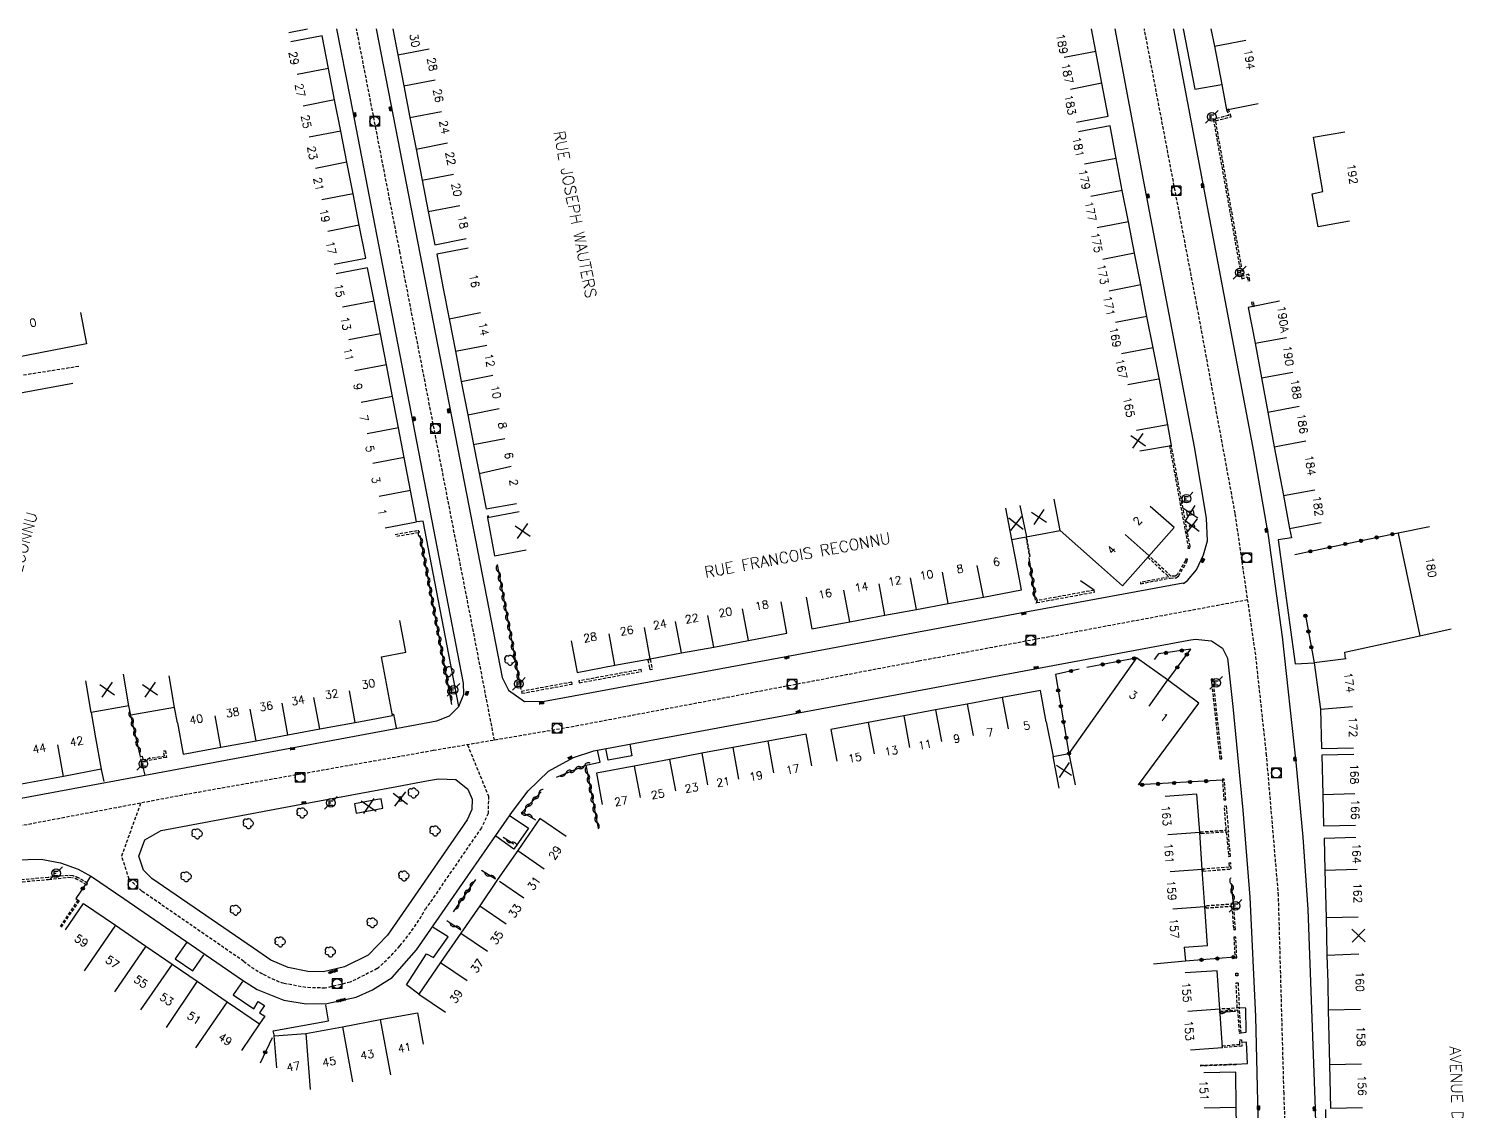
# Model space of a CAD drawing. Header units: millimetres. Extents: x 157000 to 158001, y 120999 to 122000.
# Drawn here: x 157630.4 to 157855, y 121831 to 122000 of the extents above; entities that cross this region are included whole.
import ezdxf
from ezdxf.enums import TextEntityAlignment as Align

# ---------------------------------------------------------------- set-up
doc = ezdxf.new("R2010")
doc.units = ezdxf.units.MM
doc.linetypes.add('DASHED', pattern=[0.75, 0.5, -0.25])
doc.layers.get('0').update_dxf_attribs({"linetype": 'CONTINUOUS'})
for name, color, linetype in [('W0001', 6, 'DASHED'), ('W0008', 7, 'CONTINUOUS'), ('W0017', 7, 'CONTINUOUS'), ('W0100', 7, 'CONTINUOUS'), ('W0112', 1, 'DASHED'), ('W0300', 7, 'CONTINUOUS'), ('W0310', 3, 'CONTINUOUS'), ('W0322', 7, 'CONTINUOUS'), ('W0400', 7, 'CONTINUOUS'), ('W0420', 7, 'CONTINUOUS'), ('W0471', 7, 'CONTINUOUS'), ('W0984', 7, 'CONTINUOUS'), ('W0989', 7, 'CONTINUOUS'), ('W0991', 7, 'CONTINUOUS'), ('W1102', 7, 'CONTINUOUS')]:
    doc.layers.add(name, color=color, linetype=linetype)
doc.styles.get("Standard").update_dxf_attribs({"font": 'romans.shx', "width": 0.85})

# ---------------------------------------------------------------- blocks, each defined once
blk = doc.blocks.new('T471')
for p, q in [((-0.333334, 0.333334), (-0.333334, -0.333334)), ((-0.333334, 0.333334), (0.333334, 0.333334)), ((-0.333334, 0), (0, 0)), ((0.500001, 0.500001), (1.000002, 1.000002)), ((-0.500001, -0.500001), (-1.000002, -1.000002)), ((-0.333334, -0.333334), (0.333334, -0.333334))]:
    blk.add_line(p, q)
blk.add_ellipse((0, 0), major_axis=(0.471405, 0.471405), ratio=1, start_param=5.4977871438, end_param=11.780972451)
blk = doc.blocks.new('T400')
for p, q in [((-0.15, 0.3), (0.15, 0.3)), ((-0.15, -0.25), (-0.15, 0.3)), ((-0.15, 0.15), (0.15, 0.15)), ((-0.15, 0), (0.15, 0)), ((0.15, 0.3), (0.15, -0.25)), ((-0.15, -0.15), (0.15, -0.15)), ((-0.15, -0.25), (-0.15, -0.3)), ((-0.15, -0.3), (0.15, -0.3)), ((0.15, -0.3), (0.15, -0.25))]:
    blk.add_line(p, q)
blk = doc.blocks.new('t322o')
at = {"color": 0, "linetype": 'Continuous'}
for radius in [0.25, 0.15]:
    blk.add_circle((0, 0), radius, dxfattribs=at)
blk = doc.blocks.new('t991o')
at = {"color": 0, "linetype": 'Continuous'}
for p, q in [((-1, 1), (1, -1)), ((-1, -1), (1, 1))]:
    blk.add_line(p, q, dxfattribs=at)
blk = doc.blocks.new('T420')
for p, q in [((0.75, 0.75), (-0.75, 0.75)), ((-0.75, 0.75), (-0.75, -0.75)), ((0.75, 0.75), (0.75, -0.75)), ((0.75, -0.75), (-0.75, -0.75))]:
    blk.add_line(p, q)
blk.add_ellipse((0, 0), major_axis=(-0.53, 0.53), ratio=1, start_param=3.926991, end_param=10.210176)
blk = doc.blocks.new('t310o')
at = {"color": 0, "linetype": 'Continuous'}
for centre, start, end in [((-0.5, 0.38), 216.8699, 323.1304), ((0.5, -0.37), 36.8699, 143.1303)]:
    blk.add_arc(centre, 0.625, start, end, dxfattribs=at)
blk = doc.blocks.new('T300')
for p, q in [((-0.8, 0.51), (-0.86, 0.34)), ((-0.86, 0.34), (-0.86, 0.17)), ((-0.86, 0.17), (-0.74, 0.06)), ((-0.69, 0.63), (-0.8, 0.51)), ((-0.8, -0.06), (-0.74, 0.06)), ((-0.74, 0.06), (-0.69, 0.11)), ((-0.57, 0.69), (-0.69, 0.63)), ((-0.46, 0.69), (-0.57, 0.69)), ((-0.29, 0.63), (-0.46, 0.69)), ((-0.29, 0.63), (-0.17, 0.74)), ((-0.23, 0.57), (-0.29, 0.63)), ((-0.17, 0.74), (-0.06, 0.8)), ((-0.06, 0.8), (0.06, 0.8)), ((0.06, 0.8), (0.23, 0.74)), ((0.23, 0.74), (0.34, 0.63)), ((0.34, 0.63), (0.4, 0.51)), ((0.46, 0.46), (0.34, 0.46)), ((0.4, 0.51), (0.4, 0.46)), ((0.57, 0.4), (0.46, 0.46)), ((0.57, 0.4), (0.69, 0.29)), ((0.69, 0.29), (0.74, 0.17)), ((0.74, 0.06), (0.69, -0.17)), ((0.74, 0.17), (0.74, 0.06)), ((-0.8, -0.17), (-0.8, -0.06)), ((-0.8, -0.23), (-0.8, -0.17)), ((-0.74, -0.34), (-0.8, -0.23)), ((-0.69, -0.4), (-0.74, -0.34)), ((-0.51, -0.46), (-0.69, -0.4)), ((-0.4, -0.46), (-0.51, -0.46)), ((-0.4, -0.46), (-0.34, -0.46)), ((-0.34, -0.46), (-0.34, -0.4)), ((-0.34, -0.51), (-0.34, -0.46)), ((-0.29, -0.63), (-0.34, -0.51)), ((-0.17, -0.74), (-0.29, -0.63)), ((-0.06, -0.8), (-0.17, -0.74)), ((0.06, -0.8), (-0.06, -0.8)), ((0.17, -0.74), (0.06, -0.8)), ((0.23, -0.69), (0.17, -0.74)), ((0.29, -0.46), (0.23, -0.46)), ((0.29, -0.63), (0.23, -0.69)), ((0.46, -0.4), (0.29, -0.46)), ((0.34, -0.51), (0.29, -0.63)), ((0.34, -0.51), (0.34, -0.46)), ((0.57, -0.34), (0.46, -0.4)), ((0.63, -0.29), (0.57, -0.34)), ((0.69, -0.17), (0.63, -0.29))]:
    blk.add_line(p, q)

msp = doc.modelspace()

# ---------------------------------------------------------------- linework, layer by layer
at = {"layer": 'W0001'}
for points in [[(157703.12, 121888.92), (157688.36, 121965.1), (157681.58, 122000)], [(157828.96, 121792.77), (157827.36, 121807.99), (157826.41, 121833.77), (157825.55, 121864.67), (157823.69, 121886.57), (157821.99, 121902.23), (157818.78, 121924.35), (157812.91, 121956.28), (157804.6, 122000)], [(157820.74, 121910.83), (157769.34, 121901.25), (157714.77, 121890.91), (157693.55, 121887.29), (157655.18, 121880.48), (157626.54, 121875.05), (157606.01, 121872.64)]]:
    msp.add_lwpolyline(points, dxfattribs=at)
at = {"layer": 'W0001', "flags": 128}
msp.add_lwpolyline([(157604.17, 121872.69), (157603.88, 121882.32), (157601.64, 121902.69), (157602.34, 121905.49), (157605.67, 121908.99), (157615.84, 121920.02), (157615.49, 121924.05), (157614.43, 121934.37), (157613.91, 121943.48), (157638.27, 121947.33)], dxfattribs=at)
at = {"layer": 'W0001'}
msp.add_lwpolyline([(157698.91, 121888.2), (157702.18, 121880.18), (157702.13, 121877.5), (157701.07, 121875.25), (157692.35, 121862.55, -0.050296), (157688.34, 121856.81, -0.035878), (157684.81, 121853.26), (157680.6, 121851.14), (157676.68, 121850.21), (157673.68, 121850.3), (157670.26, 121850.94, -0.043933), (157667, 121852.37, -0.044915), (157663.97, 121854.39), (157648.04, 121865.36), (157646.07, 121867.23), (157644.92, 121870.84), (157647.91, 121879.1)], format="xyb", dxfattribs=at)
at = {"layer": 'W0008'}
for points in [[(157606.03, 121877.17), (157606.03, 121877.17), (157606.03, 121877.17), (157607.17, 121877.21), (157614.25, 121877.62), (157623.29, 121878.79), (157648.25, 121883.42), (157694.14, 121891.96), (157696.08, 121892.73), (157697.56, 121894.16), (157698.32, 121896.12), (157698.27, 121897.81), (157697.41, 121902.39), (157690.17, 121939.89), (157680.62, 121989.16), (157678.5, 122000)], [(157684.65, 122000), (157687.31, 121986.37), (157704.32, 121898.73), (157705.3, 121896.72), (157707.83, 121894.96), (157710.94, 121895), (157714.05, 121895.58), (157750.35, 121902.3), (157786.68, 121909.06), (157810.66, 121913.51), (157810.72, 121913.41), (157811.36, 121913.84), (157812.77, 121915.52), (157813.85, 121917.85), (157814.47, 121920.03), (157814.32, 121923.58), (157812.43, 121934.73), (157804.54, 121976.15), (157800.02, 122000)], [(157833.17, 121795.13), (157833.17, 121795.13), (157832.75, 121798.21), (157831.82, 121809), (157831.31, 121831.38), (157830.18, 121862.47), (157829.39, 121873.78), (157828.32, 121885.49), (157826.19, 121905.07), (157823.97, 121920.86), (157821.71, 121934), (157814.1, 121974.12), (157809.19, 122000)], [(157626.27, 121870.18), (157632.36, 121870.36), (157635.35, 121869.77), (157638.12, 121868.8), (157640.22, 121867.62), (157645.25, 121864.22), (157663.76, 121851.43), (157666.05, 121850), (157670.24, 121848.34), (157673.71, 121847.74), (157676.92, 121847.81), (157681.52, 121848.78), (157684.07, 121849.92), (157687.12, 121851.86), (157690.97, 121856.2), (157699.42, 121868.41), (157705.92, 121877.78), (157708.36, 121881.03), (157711.56, 121884.08), (157715.48, 121886.23), (157718.62, 121887.26), (157753.14, 121893.66), (157811.53, 121904.52), (157812.52, 121904.71), (157815.08, 121904.46), (157816.81, 121903.27), (157817.56, 121901.75), (157818.43, 121894.16), (157819.97, 121878), (157821.07, 121864.39), (157821.94, 121845.8), (157822.52, 121821.44)]]:
    msp.add_lwpolyline(points, dxfattribs=at)
msp.add_lwpolyline([(157670.91, 121853.41), (157668.21, 121854.6), (157665.49, 121856.43), (157649.64, 121867.34), (157648.29, 121868.62), (157647.6, 121870.79), (157648.53, 121873.36), (157651.08, 121874.82), (157661.05, 121876.67), (157672.99, 121878.91), (157687.88, 121881.67), (157692.83, 121882.61), (157694.37, 121882.88), (157697.08, 121882.76), (157698.98, 121881.29), (157699.63, 121879.71), (157699.6, 121878.09), (157698.86, 121876.51), (157690.19, 121863.89), (157686.41, 121858.46), (157683.38, 121855.38), (157679.72, 121853.54), (157676.42, 121852.75), (157673.96, 121852.83)], close=True, dxfattribs=at)
at = {"layer": 'W0017'}
msp.add_line((157796.76, 121912.34), (157794.61, 121913.79), dxfattribs=at)
at = {"layer": 'W0017', "flags": 128}
for points in [[(157810.66, 122000), (157812.5, 121990.55), (157816.68, 121991.29)], [(157616.42, 121934.39), (157625.55, 121935.28), (157625.4, 121936.27), (157624.48, 121942.28), (157628.26, 121942.98), (157637.27, 121944.65)], [(157697.56, 121894.16), (157692, 121923.13), (157690.97, 121923.02)], [(157827.28, 121921.99), (157827.6, 121920.54), (157825.51, 121920.19), (157828.15, 121900.84), (157831.13, 121900.98)], [(157687.22, 121893), (157687.37, 121893.01), (157687.78, 121890.85)], [(157724.24, 121888.3), (157724.57, 121886.46), (157720.85, 121885.8), (157720.53, 121887.61)], [(157717.38, 121885.01), (157719.6, 121885.5), (157719.2, 121887.34)], [(157642.16, 121882.47), (157641.74, 121884.37)], [(157647.98, 121885.53), (157648.51, 121883.46)], [(157705.57, 121877.1), (157708.43, 121875.21), (157706.15, 121871.91), (157703.32, 121873.92)], [(157639.49, 121866.63), (157640.08, 121867.67)], [(157691.33, 121849.28), (157689.36, 121850.74), (157692.51, 121855.56), (157693.6, 121855), (157695.88, 121858.23), (157693.57, 121859.7)], [(157655.08, 121857.4), (157653.26, 121854.78), (157656.01, 121852.93), (157657.75, 121855.4)], [(157663.75, 121851.22), (157662.3, 121849.17), (157665.53, 121847), (157666.24, 121848.11), (157667.21, 121847.5), (157666.43, 121846.37), (157667.28, 121845.84), (157666.43, 121844.61)], [(157668.77, 121842.71), (157668.56, 121843.53), (157677.22, 121845.1), (157676.78, 121847.59)], [(157819.71, 121843.22), (157820.52, 121843.34), (157820.43, 121847.07), (157819.44, 121847.14)], [(157818.91, 121838.35), (157820.73, 121838.42), (157820.57, 121841.79), (157819.88, 121841.73)]]:
    msp.add_lwpolyline(points, dxfattribs=at)
at = {"layer": 'W0100'}
for points in [[(157671, 121999.43), (157673.9, 122000)], [(157678.11, 121963.23), (157683.01, 121964.2), (157682.01, 121969.31), (157681.05, 121974.25), (157680.07, 121979.16), (157679.12, 121984.02), (157678.16, 121988.9), (157677.21, 121993.78), (157676.21, 121998.92), (157671.3, 121997.97)], [(157687.24, 122000), (157688.03, 121995.92), (157688.97, 121991.08), (157689.92, 121986.13), (157690.89, 121981.21), (157691.84, 121976.34), (157692.79, 121971.46), (157693.8, 121966.28), (157698.71, 121967.24)], [(157794.03, 121985.42), (157798.94, 121986.36), (157797.97, 121991.49), (157797.01, 121996.45), (157796.33, 122000)], [(157815, 122000), (157815.54, 121997.27), (157816.68, 121991.29), (157817.45, 121987.35), (157822.36, 121988.31)], [(157803.89, 121934.09), (157808.82, 121934.93), (157808.28, 121938.14), (157806.95, 121945.25), (157805.96, 121950.2), (157804.99, 121955.08), (157804.04, 121960.01), (157803.05, 121964.96), (157802.11, 121969.87), (157801.16, 121974.73), (157800.19, 121979.77), (157799.24, 121984.85), (157794.33, 121983.93)], [(157836.65, 121969.97), (157831.73, 121969.08), (157830.8, 121974.25), (157832.48, 121974.61), (157831, 121983.07), (157835.92, 121983.93)], [(157699.02, 121965.73), (157694.11, 121964.79), (157695.08, 121959.7), (157696.03, 121954.72), (157697.02, 121949.64), (157697.94, 121944.93), (157698.95, 121939.74), (157699.85, 121935.09), (157701.8, 121925.06), (157706.56, 121925.87)], [(157686.07, 121922.06), (157690.97, 121923.01), (157690.03, 121927.92), (157689.03, 121933.05), (157688.14, 121937.7), (157687.2, 121942.59), (157686.24, 121947.54), (157685.3, 121952.39), (157684.31, 121957.48), (157683.31, 121962.68), (157678.4, 121961.73)], [(157825.72, 121957.45), (157820.81, 121956.5), (157821.89, 121950.92), (157822.88, 121945.5), (157823.86, 121940.13), (157824.88, 121934.72), (157826.32, 121927.11), (157827.28, 121921.99), (157832.19, 121922.91)], [(157706.96, 121924.56), (157702.05, 121923.64), (157703.15, 121917.73), (157708.07, 121918.64)], [(157797.44, 121916.35), (157801.18, 121913.02), (157805.25, 121917.59), (157809.27, 121922.11), (157805.53, 121925.43)], [(157751.79, 121911.25), (157752.7, 121906.33), (157758.59, 121907.41), (157764.08, 121908.42), (157769.02, 121909.34), (157773.98, 121910.26), (157779.47, 121911.27), (157785.41, 121912.42), (157784.46, 121917.33)], [(157715.12, 121904.41), (157716.05, 121899.5), (157721.91, 121900.61), (157727.45, 121901.63), (157732.3, 121902.54), (157737.39, 121903.46), (157742.81, 121904.5), (157748.79, 121905.61), (157747.87, 121910.53)], [(157653.61, 121891.65), (157654.52, 121886.73), (157660.41, 121887.82), (157665.89, 121888.84), (157670.86, 121889.76), (157675.84, 121890.68), (157681.38, 121891.71), (157687.18, 121892.78), (157685.47, 121901.96), (157689.29, 121902.69), (157688.34, 121907.6)], [(157813.13, 121894.69), (157808.21, 121898.34), (157803.37, 121901.76)], [(157836.09, 121901.65), (157831.13, 121900.98), (157832.11, 121893.78), (157832.28, 121887.61), (157837.28, 121887.74)], [(157789.29, 121891.77), (157788.38, 121896.68), (157782.42, 121895.58), (157776.94, 121894.57), (157771.99, 121893.64), (157767.02, 121892.71), (157761.48, 121891.68), (157755.66, 121890.58), (157756.59, 121885.67)], [(157640.81, 121889.29), (157641.73, 121884.38), (157635.84, 121883.27), (157630.1, 121882.19), (157624.24, 121881.11), (157618.45, 121880.02), (157617.53, 121884.93)], [(157752.67, 121884.94), (157751.77, 121889.86), (157745.8, 121888.76), (157740.35, 121887.76), (157735.51, 121886.87), (157730.47, 121885.92), (157724.94, 121884.89), (157719.03, 121883.78), (157719.95, 121878.87)], [(157837.33, 121886.69), (157832.33, 121886.57), (157832.48, 121880.45), (157832.57, 121875.57), (157837.57, 121875.66)], [(157810.81, 121856.63), (157814.46, 121856.85), (157814.04, 121862.9), (157813.63, 121868.71), (157813.24, 121874.5), (157812.81, 121880.47), (157807.83, 121880.11)], [(157714.31, 121873.86), (157710.2, 121876.7), (157706.75, 121871.71), (157703.58, 121867.15), (157700.82, 121863.06), (157697.89, 121858.81), (157694.71, 121854.23), (157691.33, 121849.27), (157695.46, 121846.46)], [(157837.65, 121873.72), (157832.66, 121873.56), (157832.81, 121868.63), (157832.98, 121861.22), (157833.1, 121855.37), (157833.25, 121851.08), (157833.33, 121846.84), (157833.52, 121838.29), (157833.66, 121831.48), (157838.65, 121831.58)], [(157636.14, 121859.3), (157638.97, 121863.43), (157643.93, 121860.02), (157648.69, 121856.76), (157652.78, 121853.93), (157656.71, 121851.28), (157661.38, 121848.07), (157666.43, 121844.61), (157663.61, 121840.49)], [(157811.8, 121840.59), (157816.79, 121840.92), (157816.39, 121846.91), (157815.98, 121852.92), (157810.99, 121852.58)], [(157669.14, 121837.77), (157668.74, 121842.75), (157673.66, 121843.14), (157679.37, 121844.19), (157685.26, 121845.3), (157691.08, 121846.37), (157691.99, 121841.46)], [(157818.05, 121789.15), (157822.94, 121790.05), (157821.47, 121799.16), (157821.05, 121805.52), (157820.97, 121813.45), (157820.79, 121820.02), (157820.63, 121825.98), (157819.04, 121825.98), (157818.96, 121831.55), (157818.87, 121837.09), (157813.87, 121837)]]:
    msp.add_lwpolyline(points, dxfattribs=at)
at = {"layer": 'W0100', "flags": 128}
msp.add_lwpolyline([(157638.48, 121955.71), (157639.42, 121950.8), (157624.88, 121948.01), (157623.94, 121952.92)], dxfattribs=at)
at = {"layer": 'W0100'}
for points in [[(157811.35, 121923.96), (157811.22, 121924.61), (157812.2, 121924.81), (157812.34, 121924.17)], [(157811.68, 121922.16), (157811.64, 121922.46), (157812.39, 121922.56), (157812.43, 121922.26)], [(157685.67, 121878.3), (157685.41, 121879.76), (157681.28, 121879.01), (157681.54, 121877.55)], [(157688.51, 121880.14), (157688.62, 121879.39), (157688.33, 121879.34), (157688.22, 121880.09)]]:
    msp.add_lwpolyline(points, close=True, dxfattribs=at)
at = {"layer": 'W0112'}
for points in [[(157817.73, 121987.45), (157817.45, 121987.35), (157817.77, 121986.46), (157815.38, 121985.86), (157819.81, 121960.95), (157820.67, 121961.28), (157820.78, 121960.65), (157821.07, 121960.7), (157820.9, 121961.7), (157820.05, 121961.36), (157815.73, 121985.64), (157818.16, 121986.25)], [(157821.65, 121957.31), (157821.35, 121957.26), (157821.48, 121956.64), (157821.77, 121956.7)], [(157811.41, 121918.92), (157811.71, 121918.9), (157811.74, 121919.21), (157808.82, 121934.93), (157808.53, 121934.87), (157811.43, 121919.2)], [(157811.06, 121917.25), (157811.02, 121917), (157809.74, 121914.76), (157809.41, 121914.55), (157808.74, 121914.54), (157805.36, 121917.7), (157805.15, 121917.48), (157808.45, 121914.41), (157803.98, 121913.55), (157804.01, 121913.35), (157808.63, 121914.24), (157809.5, 121914.25), (157809.96, 121914.55), (157811.3, 121916.9), (157811.36, 121917.19)], [(157787.74, 121910.69), (157787.8, 121910.4), (157796.82, 121912.05), (157796.76, 121912.34)], [(157716.32, 121898.18), (157716.37, 121897.88), (157726.1, 121899.67), (157726.05, 121899.96)], [(157727.14, 121901.46), (157727.43, 121901.52), (157727.73, 121899.98), (157727.44, 121899.91), (157727.37, 121900.21), (157727.38, 121900.21)], [(157707.35, 121896.54), (157707.4, 121896.24), (157715.25, 121897.68), (157715.19, 121897.98)], [(157816.4, 121886), (157816.7, 121886.03), (157815.34, 121898.47), (157815.04, 121898.44)], [(157817.02, 121879.61), (157817.32, 121879.63), (157817.07, 121882.86), (157816.78, 121882.84)], [(157817.09, 121878.64), (157817.39, 121878.67), (157817.72, 121874.6), (157813.38, 121874.29), (157813.36, 121874.59), (157817.4, 121874.88)], [(157817.76, 121870.77), (157818.05, 121870.8), (157817.7, 121874.6), (157817.4, 121874.58)], [(157813.73, 121868.78), (157813.75, 121868.49), (157818.16, 121868.82), (157818.09, 121869.75), (157817.79, 121869.73), (157817.84, 121869.09)], [(157818.51, 121859.34), (157818.81, 121859.36), (157818.54, 121863.33), (157814.16, 121863.03), (157814.18, 121862.73), (157818.26, 121863.01)], [(157818.74, 121854.95), (157819.04, 121854.96), (157818.89, 121858.18), (157818.59, 121858.17)], [(157818.88, 121852.55), (157819.18, 121852.55), (157819.18, 121852.13), (157818.88, 121852.13)], [(157818.94, 121851.02), (157819.24, 121851.03), (157819.42, 121847.14), (157819.12, 121847.13)], [(157819.41, 121843.2), (157819.71, 121843.22), (157819.44, 121847.14), (157816.38, 121846.93), (157816.4, 121846.63), (157819.16, 121846.82)], [(157819.48, 121842.12), (157819.78, 121842.14), (157819.83, 121841.15), (157816.79, 121840.92), (157816.77, 121841.22), (157819.52, 121841.43)]]:
    msp.add_lwpolyline(points, close=True, dxfattribs=at)
for points in [[(157702.24, 121923.67), (157702.21, 121923.93), (157702.01, 121923.9), (157702.05, 121923.64)], [(157687.59, 121921.06), (157691.22, 121921.7), (157691.29, 121921.31)], [(157691.3, 121921.31), (157687.7, 121920.7)], [(157786.1, 121920.66), (157786.63, 121917.65), (157786.77, 121917.67), (157786.24, 121920.68)], [(157647.98, 121885.53), (157647.83, 121886.39), (157648.1, 121886.44), (157648.2, 121885.89), (157651.57, 121886.47), (157651.47, 121887.24), (157651.76, 121887.28), (157651.9, 121886.23), (157647.98, 121885.53)], [(157638.08, 121863.97), (157635.29, 121859.82)], [(157638.25, 121863.86), (157635.46, 121859.71)], [(157813.32, 121838.18), (157818.91, 121838.36), (157818.92, 121838.24)], [(157818.91, 121838.24), (157813.32, 121838.05)]]:
    msp.add_lwpolyline(points, dxfattribs=at)
msp.add_lwpolyline([(157633.49, 121867.19), (157636.55, 121867.52), (157637.21, 121867.46, -0.032283), (157638.04, 121867.14, -0.057168), (157639.4, 121866.31), (157639.58, 121866.55, 0.057168), (157638.17, 121867.41, 0.033412), (157637.26, 121867.75), (157636.55, 121867.82), (157633.46, 121867.49), (157618.89, 121866.2), (157618.92, 121865.9)], format="xyb", close=True, dxfattribs=at)
at = {"layer": 'W0310'}
for points in [[(157696.44, 121894.48), (157691.51, 121920.87)], [(157787.62, 121910.8), (157786.59, 121917.45)], [(157703.52, 121916.33), (157707.24, 121896.84)], [(157647.83, 121886.39), (157646.32, 121892.82)], [(157712.82, 121883.17), (157717.38, 121885.01), (157719.29, 121875.2)], [(157710.41, 121880.87), (157707.46, 121877.66), (157709.54, 121876.5)], [(157704.48, 121873.8), (157706.16, 121872.73)], [(157703.26, 121867.22), (157701.1, 121868.59)], [(157700.17, 121867.18), (157696.66, 121862.13)], [(157818.54, 121863.34), (157818.22, 121866.54)], [(157697.86, 121859.28), (157695.69, 121860.7)], [(157816.53, 121846.48), (157818.82, 121846.63)]]:
    msp.add_lwpolyline(points, dxfattribs=at)
at = {"layer": 'W0322'}
for points in [[(157828.08, 121917.92), (157831.09, 121918.52), (157844.24, 121921.28)], [(157829.76, 121908.37), (157831.13, 121900.98)], [(157803.25, 121901.74), (157795.64, 121900.28)], [(157808.26, 121898.29), (157811.88, 121903.14), (157806.82, 121902.38), (157806.15, 121901.51)], [(157794.41, 121900.03), (157790.72, 121899.16), (157792.83, 121886.84)], [(157816.74, 121882.67), (157803.67, 121881.93)], [(157639.21, 121866.34), (157637.76, 121864.18), (157638.25, 121863.86)], [(157818.67, 121855.06), (157811.02, 121854.42)], [(157668.39, 121842.46), (157666.52, 121838.5)], [(157832.88, 121831.24), (157832.91, 121829.72)]]:
    msp.add_lwpolyline(points, dxfattribs=at)
at = {"layer": 'W1102'}
for points in [[(157815.54, 121997.27), (157820.44, 121998.23)], [(157688.03, 121995.92), (157692.94, 121996.88)], [(157797.01, 121996.45), (157792.1, 121995.51)], [(157677.21, 121993.78), (157672.3, 121992.84)], [(157688.97, 121991.08), (157693.88, 121992.03)], [(157797.97, 121991.49), (157793.06, 121990.54)], [(157678.16, 121988.9), (157673.25, 121987.94)], [(157689.92, 121986.13), (157694.83, 121987.09)], [(157679.12, 121984.02), (157674.21, 121983.06)], [(157690.89, 121981.21), (157695.79, 121982.17)], [(157680.07, 121979.16), (157675.16, 121978.2)], [(157800.19, 121979.77), (157795.28, 121978.85)], [(157691.84, 121976.34), (157696.74, 121977.3)], [(157681.05, 121974.25), (157676.14, 121973.27)], [(157801.16, 121974.73), (157796.25, 121973.79)], [(157692.79, 121971.46), (157697.7, 121972.42)], [(157682.01, 121969.31), (157677.1, 121968.35)], [(157802.11, 121969.87), (157797.21, 121968.9)], [(157803.05, 121964.96), (157798.14, 121963.98)], [(157804.04, 121960.01), (157799.13, 121959.05)], [(157684.31, 121957.48), (157679.41, 121956.53)], [(157696.03, 121954.72), (157700.94, 121955.68)], [(157804.99, 121955.08), (157800.09, 121954.12)], [(157685.3, 121952.39), (157680.39, 121951.44)], [(157821.89, 121950.92), (157826.81, 121951.82)], [(157697.02, 121949.64), (157701.93, 121950.6)], [(157805.96, 121950.2), (157801.05, 121949.24)], [(157686.24, 121947.54), (157681.33, 121946.6)], [(157697.94, 121944.93), (157702.85, 121945.89)], [(157806.8, 121945.29), (157802.02, 121944.41)], [(157822.88, 121945.5), (157827.79, 121946.39)], [(157687.2, 121942.59), (157682.29, 121941.65)], [(157698.95, 121939.74), (157703.86, 121940.69)], [(157823.86, 121940.13), (157828.77, 121941.07)], [(157688.14, 121937.7), (157683.23, 121936.75)], [(157808.28, 121938.14), (157803.35, 121937.3)], [(157699.85, 121935.09), (157704.76, 121936.04)], [(157824.88, 121934.72), (157829.8, 121935.65)], [(157689.03, 121933.05), (157684.12, 121932.11)], [(157700.73, 121930.54), (157705.75, 121931.72)], [(157690.03, 121927.92), (157685.12, 121926.97)], [(157791.47, 121921.68), (157790.51, 121926.58)], [(157826.32, 121927.11), (157831.24, 121928.03)], [(157783.91, 121920.24), (157782.98, 121925.15)], [(157786.24, 121920.68), (157785.22, 121925.58)], [(157844.24, 121921.28), (157849.13, 121922.31)], [(157784.46, 121917.33), (157783.91, 121920.24), (157791.47, 121921.68), (157797.44, 121916.35)], [(157805.36, 121917.7), (157801.62, 121921.03)], [(157844.25, 121921.21), (157847.6, 121905.23)], [(157773.98, 121910.26), (157773.07, 121915.18)], [(157779.47, 121911.27), (157778.52, 121916.18)], [(157764.08, 121908.42), (157763.18, 121913.34)], [(157769.02, 121909.34), (157768.11, 121914.26)], [(157758.59, 121907.41), (157757.69, 121912.33)], [(157737.39, 121903.46), (157736.45, 121908.37)], [(157742.81, 121904.5), (157741.87, 121909.41)], [(157727.45, 121901.63), (157726.55, 121906.54)], [(157732.3, 121902.54), (157731.37, 121907.46)], [(157836.03, 121901.65), (157835.89, 121902.65), (157847.6, 121905.23), (157852.49, 121906.31)], [(157721.91, 121900.61), (157721.01, 121905.53)], [(157803.37, 121901.76), (157792.83, 121886.84)], [(157640.15, 121893.24), (157639.33, 121898.17)], [(157646.05, 121894.29), (157645.17, 121899.22)], [(157653.18, 121894.04), (157652.3, 121898.97)], [(157808.21, 121898.34), (157805.32, 121894.26)], [(157675.84, 121890.68), (157674.93, 121895.6)], [(157681.38, 121891.71), (157680.47, 121896.63)], [(157782.42, 121895.58), (157783.33, 121890.67)], [(157653.61, 121891.65), (157653.18, 121894.04), (157646.32, 121892.82), (157646.05, 121894.29), (157640.15, 121893.24), (157640.81, 121889.29)], [(157660.41, 121887.82), (157659.49, 121892.74)], [(157665.89, 121888.84), (157664.97, 121893.76)], [(157670.86, 121889.76), (157669.95, 121894.68)], [(157767.02, 121892.71), (157767.92, 121887.79)], [(157771.99, 121893.64), (157772.91, 121888.73)], [(157776.94, 121894.57), (157777.86, 121889.65)], [(157803.67, 121881.93), (157813.13, 121894.69)], [(157832.11, 121893.78), (157837.1, 121894.19)], [(157761.48, 121891.68), (157762.39, 121886.77)], [(157789.29, 121891.77), (157790.35, 121886.35)], [(157635.84, 121883.27), (157634.92, 121888.18)], [(157745.8, 121888.76), (157746.7, 121883.84)], [(157730.47, 121885.92), (157731.4, 121881.01)], [(157735.51, 121886.87), (157736.41, 121881.95)], [(157740.35, 121887.76), (157741.25, 121882.84)], [(157791.32, 121881.44), (157790.35, 121886.35), (157792.83, 121886.84), (157793.79, 121881.93)], [(157724.94, 121884.89), (157725.86, 121879.97)], [(157832.48, 121880.45), (157837.47, 121880.58)], [(157813.24, 121874.5), (157808.26, 121874.17)], [(157706.75, 121871.71), (157710.86, 121868.86)], [(157813.63, 121868.71), (157808.65, 121868.37)], [(157832.81, 121868.63), (157837.81, 121868.79)], [(157703.88, 121866.93), (157707.68, 121864.29)], [(157700.82, 121863.06), (157704.94, 121860.23)], [(157814.04, 121862.9), (157809.05, 121862.55)], [(157832.98, 121861.22), (157837.98, 121861.34)], [(157643.93, 121860.02), (157639.04, 121852.89)], [(157648.69, 121856.76), (157643.79, 121849.61)], [(157697.89, 121858.81), (157702.02, 121855.98)], [(157810.81, 121856.6), (157811.02, 121854.4), (157806.04, 121853.94)], [(157833.1, 121855.37), (157838.09, 121855.54)], [(157652.78, 121853.93), (157647.87, 121846.81)], [(157694.71, 121854.23), (157698.84, 121851.41)], [(157656.71, 121851.28), (157651.84, 121844.07)], [(157661.38, 121848.07), (157656.46, 121840.89)], [(157816.38, 121846.93), (157811.41, 121846.57)], [(157833.33, 121846.84), (157838.33, 121846.93)], [(157679.37, 121844.19), (157680.96, 121835.59)], [(157685.26, 121845.3), (157686.86, 121836.66)], [(157673.66, 121843.14), (157674.35, 121834.39)], [(157833.52, 121838.29), (157838.52, 121838.4)], [(157818.96, 121831.55), (157813.96, 121831.48)]]:
    msp.add_lwpolyline(points, dxfattribs=at)

# ---------------------------------------------------------------- block references
at = {"layer": 'W0300'}
for p in [(157705.57, 121901.4), (157696.01, 121899.64), (157690.51, 121880.66), (157673.13, 121877.56), (157656.73, 121874.29), (157664.72, 121875.89), (157693.88, 121874.74), (157655.01, 121867.59), (157689.02, 121867.71), (157662.72, 121862.37), (157684.07, 121860.4), (157669.7, 121857.42), (157677.53, 121855.86)]:
    msp.add_blockref('T300', p, dxfattribs=at)
at = {"layer": 'W0310'}
for p, rotation in [((157691.57, 121920.55), 100.5791760162816), ((157691.86, 121919.01), 100.5791760162816), ((157692.14, 121917.48), 100.5791760162816), ((157692.43, 121915.95), 100.5791760162816), ((157692.72, 121914.41), 100.5791760162816), ((157703.73, 121915.22), 280.7921280079385), ((157786.83, 121915.91), 98.77240781365968), ((157787.07, 121914.37), 98.77240781365968), ((157693, 121912.88), 100.5791760162816), ((157704.02, 121913.69), 280.7921280079385), ((157704.31, 121912.16), 280.7921280079385), ((157787.31, 121912.83), 98.77240781365968), ((157693.29, 121911.34), 100.5791760162816), ((157693.58, 121909.81), 100.5791760162816), ((157704.61, 121910.63), 280.7921280079385), ((157787.54, 121911.29), 98.77240781365968), ((157693.86, 121908.28), 100.5791760162816), ((157704.9, 121909.1), 280.7921280079385), ((157705.19, 121907.56), 280.7921280079385), ((157694.15, 121906.74), 100.5791760162816), ((157694.44, 121905.21), 100.5791760162816), ((157705.48, 121906.03), 280.7921280079385), ((157694.72, 121903.68), 100.5791760162816), ((157705.77, 121904.5), 280.7921280079385), ((157706.07, 121902.97), 280.7921280079385), ((157695.01, 121902.14), 100.5791760162816), ((157695.3, 121900.61), 100.5791760162816), ((157706.36, 121901.43), 280.7921280079385), ((157695.58, 121899.08), 100.5791760162816), ((157706.65, 121899.9), 280.7921280079385), ((157706.94, 121898.37), 280.7921280079385), ((157695.87, 121897.54), 100.5791760162816), ((157696.15, 121896.01), 100.5791760162816), ((157646.4, 121892.46), 103.2404257171469), ((157646.76, 121890.95), 103.2404257171469), ((157647.12, 121889.43), 103.2404257171469), ((157647.47, 121887.91), 103.2404257171469), ((157714.27, 121883.76), 22.00005143540547), ((157715.72, 121884.34), 22.00005143540547), ((157717.16, 121884.93), 22.00005143540547), ((157717.63, 121883.71), 280.9935889221635), ((157717.93, 121882.18), 280.9935889221635), ((157718.23, 121880.65), 280.9935889221635), ((157709.02, 121879.35), 227.4325290347259), ((157710.07, 121880.5), 227.4325290347259), ((157718.52, 121879.12), 280.9935889221635), ((157707.96, 121878.21), 227.4325290347259), ((157708.18, 121877.26), 330.879860001165), ((157718.82, 121877.58), 280.9935889221635), ((157719.12, 121876.05), 280.9935889221635), ((157705.8, 121872.96), 327.487410782224), ((157702.42, 121867.76), 147.5079579124194), ((157699.33, 121865.97), 235.1817026438356), ((157818.23, 121866.44), 95.71562212802793), ((157818.39, 121864.89), 95.71562212802793), ((157697.55, 121863.41), 235.1817026438356), ((157698.44, 121864.69), 235.1817026438356), ((157697, 121859.85), 146.7703480900558), ((157817.27, 121846.53), 3.747823107785827)]:
    msp.add_blockref('t310o', p, dxfattribs=dict(at, rotation=rotation))
at = {"layer": 'W0322'}
for p, rotation in [((157835.98, 121919.55), 11.85241408019032), ((157838.43, 121920.06), 11.85241408019032), ((157840.87, 121920.58), 11.85241408019032), ((157843.32, 121921.09), 11.85241408019032), ((157830.53, 121918.41), 11.34463968325885), ((157833.53, 121919.04), 11.85241408019032), ((157829.76, 121908.35), 280.5736263949264), ((157830.22, 121905.9), 280.5736263949264), ((157803, 121901.69), 190.8418133677554), ((157807.98, 121902.55), 188.546431318705), ((157810.45, 121902.92), 188.546431318705), ((157811.25, 121902.3), 53.1860499508048), ((157830.68, 121903.44), 280.5736263949264), ((157793.15, 121899.73), 193.2888699432995), ((157798.09, 121900.75), 190.8418133677554), ((157800.55, 121901.22), 190.8418133677554), ((157809.76, 121900.29), 53.1860499508048), ((157791.14, 121896.7), 279.7108861875744), ((157791.56, 121894.23), 279.7108861875744), ((157791.98, 121891.77), 279.7108861875744), ((157792.41, 121889.3), 279.7108861875744), ((157792.83, 121886.84), 279.7108861875744), ((157804.26, 121881.96), 183.2771153939209), ((157806.75, 121882.1), 183.2771153939209), ((157809.25, 121882.24), 183.2771153939209), ((157811.74, 121882.39), 183.2771153939209), ((157814.24, 121882.53), 183.2771153939209), ((157638.83, 121865.77), 236.096884997107), ((157813.51, 121854.63), 184.7281577401034), ((157816, 121854.83), 184.7281577401034), ((157818.49, 121855.04), 184.7281577401034), ((157667.32, 121840.19), 244.7709834205754)]:
    msp.add_blockref('t322o', p, dxfattribs=dict(at, rotation=rotation))
at = {"layer": 'W0400'}
for p, rotation in [((157686.88, 121987.48), 197.5516640390454), ((157681.29, 121986.6), 7.74677611367946), ((157813.71, 121975.49), 186.1859394908932), ((157805.17, 121973.91), 12.22953699328298), ((157695.98, 121940.33), 191.1207953605346), ((157690.57, 121939.13), 18.51683908615468), ((157823.66, 121921.68), 192.1575083763591), ((157813.73, 121916.99), 337.4328554471213), ((157785.75, 121908.69), 278.9018209146291), ((157748.82, 121901.81), 112.6648370563074), ((157787.73, 121900.26), 99.85381321330708), ((157698.83, 121896.26), 345.5517454246389), ((157710.46, 121894.73), 272.3239510021091), ((157750.59, 121893.37), 112.6648370563074), ((157671.57, 121887.59), 272.3520423845044), ((157714.94, 121886.19), 112.6648370563074), ((157828.12, 121885.96), 187.1025863948442), ((157673.37, 121879.16), 91.31160979886766), ((157677.59, 121852.7), 112.6648370563074), ((157678.28, 121852.9), 112.6648370563074), ((157678.82, 121848.23), 99.69365751872208), ((157679.51, 121848.41), 102.3131779259688), ((157822.43, 121831.52), 1.386105733067309), ((157831.14, 121831.34), 186.1859394909951)]:
    msp.add_blockref('T400', p, dxfattribs=dict(at, rotation=rotation))
at = {"layer": 'W0420'}
for p in [(157684.42, 121985.54), (157809.57, 121974.7), (157693.88, 121937.58), (157820.58, 121917.39), (157786.85, 121904.53), (157749.56, 121897.63), (157712.9, 121890.76), (157672.74, 121883.1), (157825.19, 121883.81), (157646.65, 121866.4), (157678.55, 121850.9)]:
    msp.add_blockref('T420', p, dxfattribs=at)
at = {"layer": 'W0471'}
for p in [(157815.14, 121986.25), (157819.49, 121961.93), (157811.18, 121926.63), (157696.71, 121896.77), (157706.93, 121897.71), (157815.82, 121897.88), (157648.29, 121885.24), (157677.57, 121879.13), (157634.67, 121868.15), (157818.84, 121863.05)]:
    msp.add_blockref('T471', p, dxfattribs=at)
at = {"layer": 'W0991'}
for p, rotation in [((157803.62, 121935.68), 9.626703130132347), ((157788.14, 121923.76), 281.1824267452316), ((157707.51, 121921.6), 10.56827722555028), ((157784.55, 121922.76), 276.9210414877344), ((157642.64, 121896.82), 280.1439073623135), ((157649.34, 121896.82), 280.143907362374), ((157792.07, 121884.25), 281.1035508718207), ((157683.46, 121878.65), 280.2419063456554), ((157838.04, 121858.42), 1.102987013605955)]:
    msp.add_blockref('t991o', p, dxfattribs=dict(at, rotation=rotation))
at = {"layer": 'W0991', "extrusion": (0, 0, -1)}
for p, rotation in [((-157811.78, 121924.38), 78.12425253246036), ((-157812.04, 121922.36), 82.38824113559639), ((-157688.42, 121879.74), 81.64618712928933)]:
    msp.add_blockref('t991o', p, dxfattribs=dict(at, rotation=rotation))

# ---------------------------------------------------------------- texts
at = {"layer": 'W0984'}
for s, rotation, p in [('30', 280.9905, (157690.67, 121998.16)), ('189', 281.0354, (157791.76, 121997.64)), ('29', 280.9122, (157671.8, 121995.4)), ('194', 278.1127, (157821.02, 121995.23)), ('28', 280.9905, (157693.41, 121994.45)), ('187', 281.0354, (157792.58, 121993.03)), ('27', 280.9122, (157672.77, 121990.39)), ('26', 280.9905, (157694.35, 121989.56)), ('183', 281.0354, (157793.03, 121988.14)), ('25', 280.9122, (157673.73, 121985.5)), ('24', 280.9905, (157695.31, 121984.63)), ('181', 281.0354, (157794.29, 121981.54)), ('23', 280.9122, (157674.69, 121980.63)), ('22', 280.9905, (157696.27, 121979.74)), ('192', 278.1127, (157837.08, 121977.32)), ('21', 280.9122, (157675.65, 121975.74)), ('20', 280.9905, (157697.22, 121974.86)), ('179', 281.0354, (157795.25, 121976.46)), ('19', 280.9122, (157676.62, 121970.81)), ('177', 281.0354, (157796.21, 121971.5)), ('18', 280.9905, (157698.21, 121969.83)), ('175', 281.0354, (157797.16, 121966.61)), ('17', 280.9122, (157677.61, 121965.79)), ('173', 281.0354, (157798.12, 121961.67)), ('16', 280.9905, (157699.99, 121960.64)), ('15', 280.9122, (157678.9, 121959.13)), ('171', 281.0354, (157799.09, 121956.73)), ('190A', 278.1127, (157826.26, 121954.65)), ('13', 280.9122, (157679.9, 121953.98)), ('14', 280.9905, (157701.44, 121953.13)), ('169', 281.0354, (157800.06, 121951.83)), ('11', 280.9122, (157680.34, 121949.17)), ('12', 280.9905, (157702.39, 121948.24)), ('190', 278.1127, (157827.08, 121948.93)), ('167', 281.0354, (157801.03, 121946.91)), ('9', 280.9122, (157681.81, 121944.12)), ('188', 278.1127, (157828.28, 121943.72)), ('10', 280.9905, (157703.35, 121943.29)), ('165', 281.0354, (157802.18, 121940.93)), ('7', 280.9122, (157682.76, 121939.2)), ('8', 280.9905, (157704.37, 121938.06)), ('186', 278.1127, (157829.29, 121938.35)), ('5', 280.9122, (157683.67, 121934.43)), ('6', 280.9905, (157705.37, 121933.36)), ('184', 278.1127, (157830.52, 121931.84)), ('3', 280.9122, (157684.62, 121929.54)), ('2', 280.9905, (157706.13, 121929.15)), ('182', 278.1127, (157831.71, 121925.47)), ('1', 280.9122, (157685.59, 121924.52)), ('2', 48.3744, (157803.52, 121923.17)), ('6', 10.7582, (157781.5, 121916.76)), ('4', 48.2764, (157799.48, 121918.63)), ('10', 10.7582, (157770.59, 121914.72)), ('8', 10.7582, (157775.81, 121915.68)), ('180', 278.1127, (157849.37, 121915.92)), ('14', 10.7582, (157760.43, 121912.84)), ('12', 10.7582, (157765.64, 121913.8)), ('18', 10.4006, (157744.88, 121909.97)), ('16', 10.7582, (157754.74, 121911.79)), ('22', 10.4006, (157733.94, 121907.92)), ('20', 10.4006, (157739.18, 121908.89)), ('26', 10.4006, (157723.77, 121906.03)), ('24', 10.4006, (157728.96, 121907)), ('28', 10.4006, (157718.06, 121904.97)), ('30', 10.4897, (157683.43, 121897.72)), ('174', 277.7472, (157836.6, 121897.92)), ('36', 10.4897, (157667.46, 121894.22)), ('34', 10.4897, (157672.44, 121895.14)), ('32', 10.4897, (157677.7, 121896.11)), ('3', 324.7596, (157802.88, 121895.98)), ('40', 10.4897, (157656.55, 121892.19)), ('38', 10.4897, (157662.23, 121893.25)), ('1', 323.4375, (157807.72, 121892.48)), ('7', 10.4712, (157780.51, 121890.14)), ('5', 10.4712, (157786.23, 121891.2)), ('172', 271.5539, (157837.19, 121890.96)), ('44', 10.6313, (157632.05, 121887.64)), ('42', 10.6313, (157637.86, 121888.74)), ('11', 10.4712, (157770.34, 121888.24)), ('9', 10.4712, (157775.3, 121889.17)), ('15', 10.4712, (157759.41, 121886.2)), ('13', 10.4712, (157765.08, 121887.26)), ('19', 10.6133, (157743.98, 121883.34)), ('17', 10.6133, (157749.69, 121884.39)), ('168', 271.3838, (157837.4, 121883.63)), ('23', 10.6133, (157733.91, 121881.48)), ('21', 10.6133, (157738.84, 121882.4)), ('27', 10.6133, (157722.9, 121879.42)), ('25', 10.6133, (157728.63, 121880.49)), ('166', 271.3838, (157837.52, 121878.11)), ('163', 274.1259, (157808.04, 121877.13)), ('161', 274.1259, (157808.45, 121871.26)), ('164', 271.3838, (157837.73, 121871.24)), ('29', 55.3382, (157712.59, 121871.36)), ('31', 55.3382, (157709.28, 121866.59)), ('159', 274.1259, (157808.85, 121865.46)), ('162', 271.3838, (157837.9, 121865.05)), ('33', 55.3382, (157706.32, 121862.28)), ('35', 55.3382, (157703.48, 121858.11)), ('157', 274.1259, (157809.26, 121859.53)), ('59', 325.5885, (157638.62, 121857.6)), ('57', 325.5885, (157643.48, 121854.27)), ('37', 55.3382, (157700.42, 121853.68)), ('160', 271.3838, (157838.25, 121851.22)), ('55', 325.5885, (157647.91, 121851.22)), ('155', 274.1259, (157811.2, 121849.57)), ('53', 325.5885, (157651.93, 121848.47)), ('39', 55.3382, (157697.15, 121848.93)), ('51', 325.5885, (157656.23, 121845.54)), ('153', 274.1259, (157811.6, 121843.58)), ('158', 271.3838, (157838.42, 121842.67)), ('49', 325.5885, (157661.08, 121842.22)), ('41', 10.4851, (157689.08, 121840.92)), ('47', 10.4851, (157671.72, 121837.97)), ('45', 10.4851, (157677.3, 121838.73)), ('43', 10.4851, (157683.23, 121839.83)), ('151', 274.1259, (157813.91, 121834.23)), ('156', 271.3838, (157838.59, 121834.99))]:
    msp.add_text(s, height=1.25, rotation=rotation, dxfattribs=at).set_placement(p, align=Align.MIDDLE)
at = {"layer": 'W0989'}
for s, rotation, p in [('RUE JOSEPH WAUTERS', 280.9997, (157715.73, 121971.02)), ('RUE FRANCOISRECONNU', 74.8141, (157627.24, 121910.83)), ('RUE FRANCOIS RECONNU', 10.5748, (157750.44, 121917.82)), ('AVENUE DU CENTENAIRE', 272.0427, (157853.65, 121826.96))]:
    msp.add_text(s, height=1.75, rotation=rotation, dxfattribs=at).set_placement(p, align=Align.MIDDLE)
at = {"layer": 'W0991'}
msp.add_text('0', height=1.25, rotation=12.5052, dxfattribs=at).set_placement((157631.07, 121954.11), align=Align.MIDDLE)

doc.saveas('drawing.dxf')
